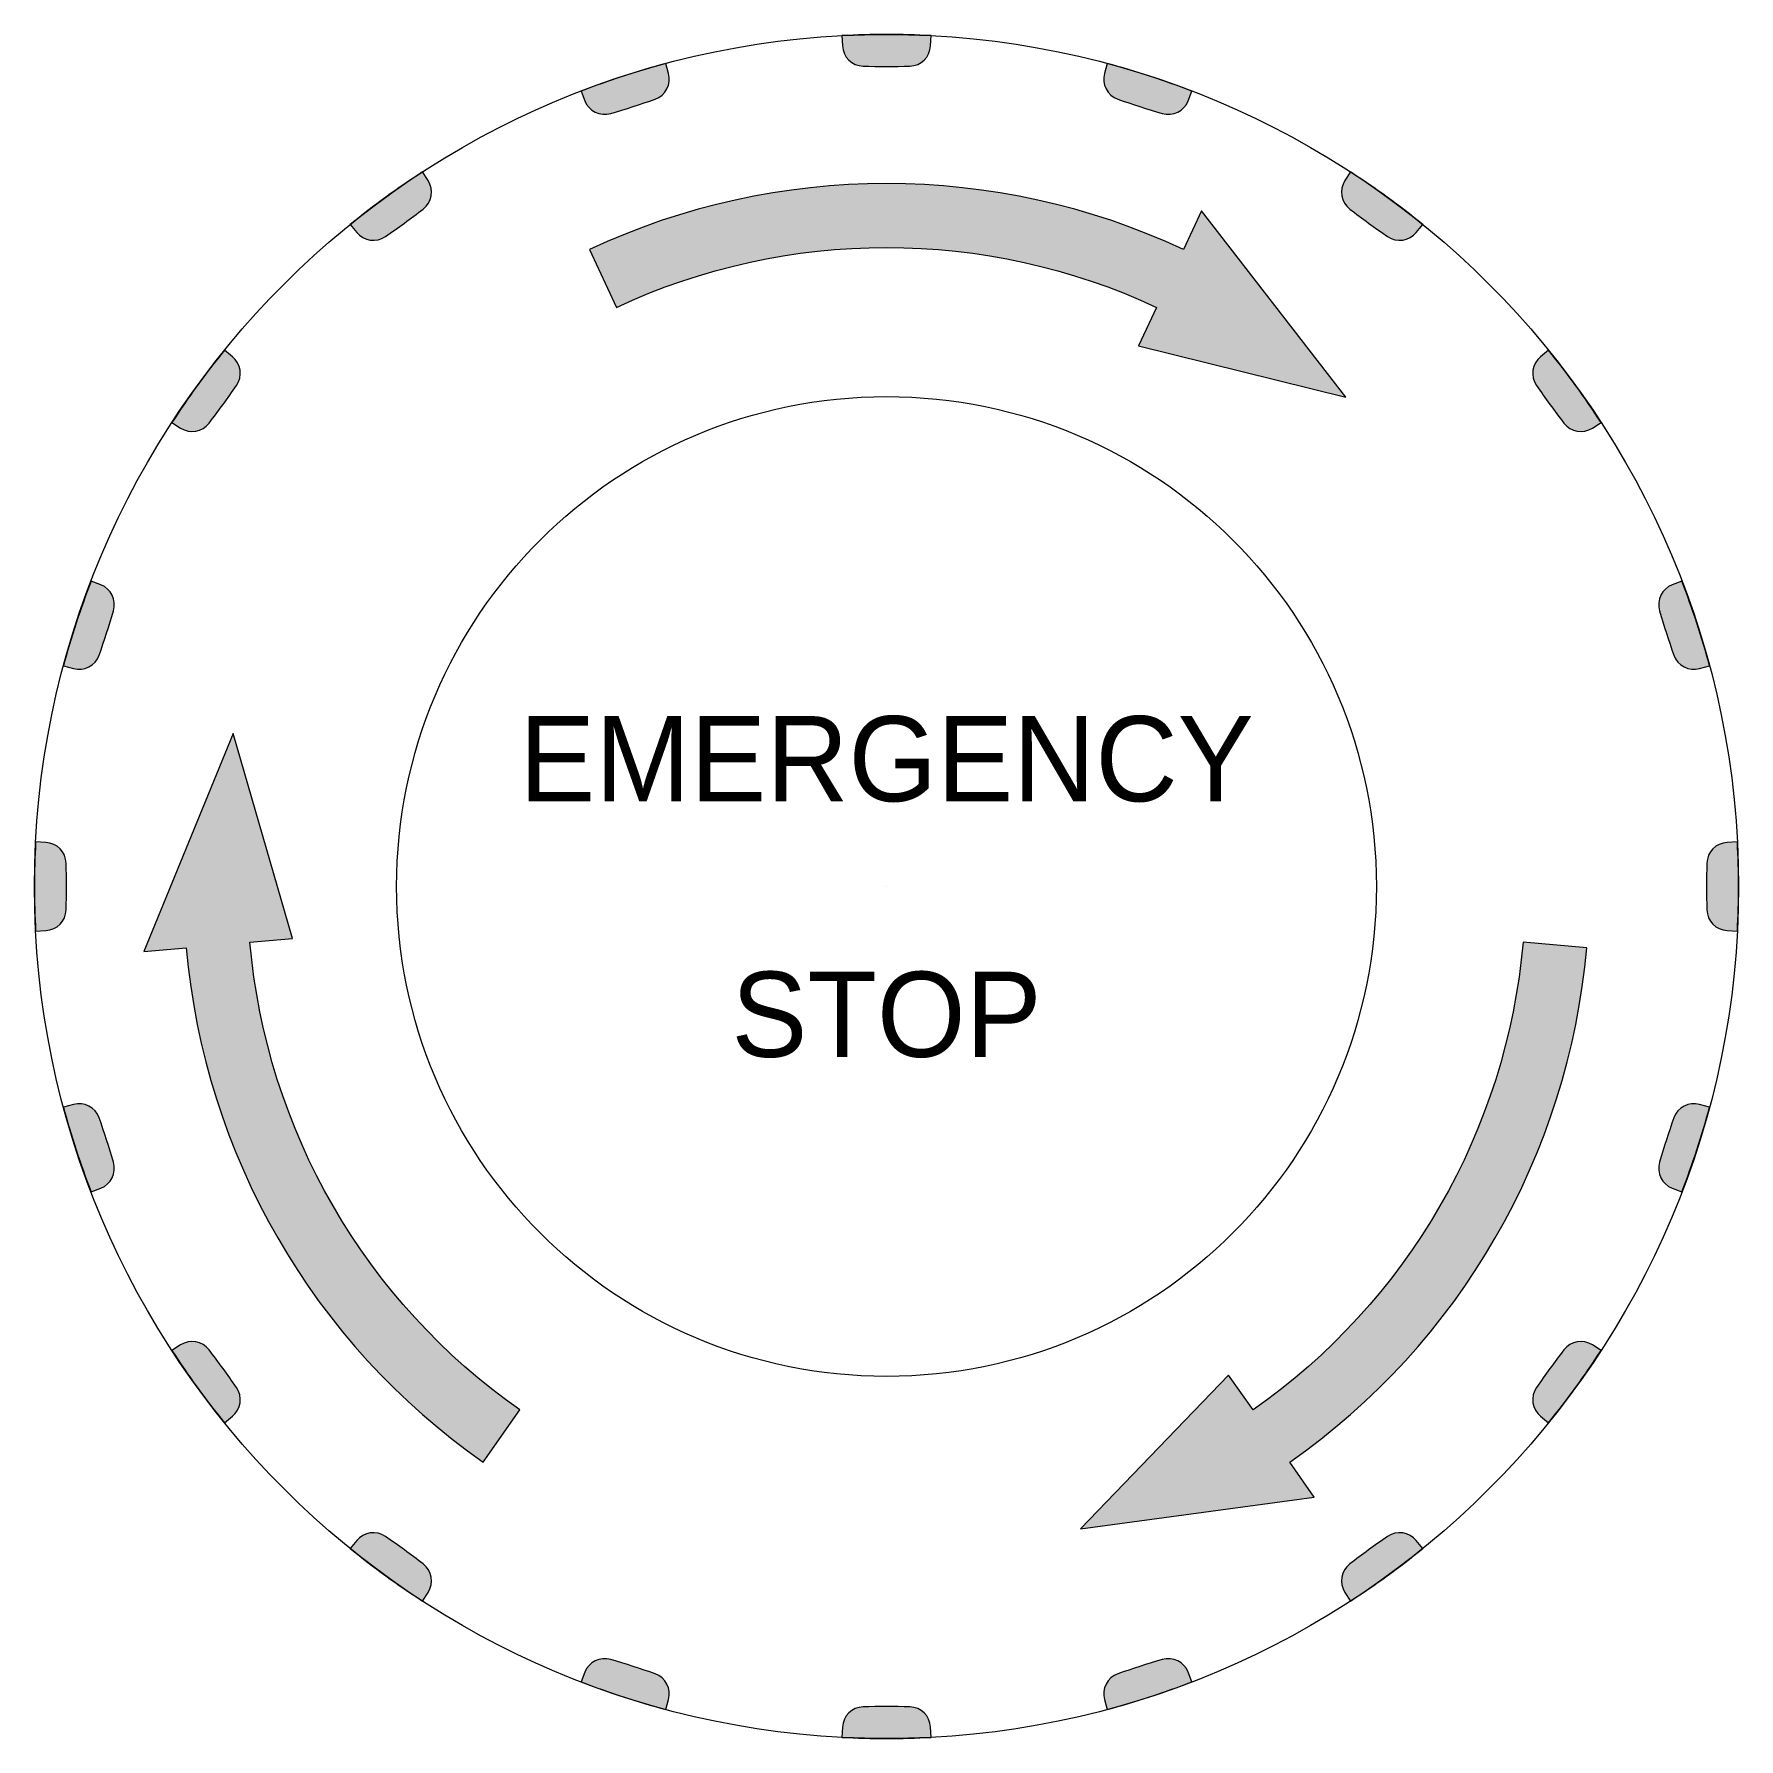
# Model space of a CAD drawing. Header units: millimetres. Extents: x 0 to 40, y 0 to 40.
import ezdxf
from ezdxf.enums import TextEntityAlignment as Align

# ---------------------------------------------------------------- set-up
doc = ezdxf.new("R2010")
doc.units = ezdxf.units.MM

# ---------------------------------------------------------------- blocks, each defined once
blk = doc.blocks.new('*U151')
at = {"linetype": 'ByBlock', "lineweight": 18}
for points in [[(-1.047, 19.973), (-1.034, 19.731, 0.391326), (-0.548, 19.257, 0.013206), (0.548, 19.257, 0.391326), (1.034, 19.731), (1.047, 19.973, 0.026186)], [(-7.167, 18.672), (-7.081, 18.446, 0.391326), (-6.472, 18.145, 0.013206), (-5.43, 18.484, 0.391326), (-5.114, 19.085), (-5.176, 19.319, 0.026186)], [(5.176, 19.319), (5.114, 19.085, 0.391326), (5.43, 18.484, 0.013206), (6.472, 18.145, 0.391326), (7.081, 18.446), (7.167, 18.672, 0.026186)], [(-12.586, 15.543), (-12.434, 15.355, 0.391326), (-11.762, 15.257, 0.013206), (-10.876, 15.902, 0.391326), (-10.761, 16.57), (-10.893, 16.773, 0.026186)], [(6.339, 13.595), (5.917, 12.688), (10.779, 11.483), (7.396, 15.86), (6.973, 14.954, 0.221695), (-6.973, 14.954), (-6.339, 13.595, -0.221695)], [(10.893, 16.773), (10.761, 16.57, 0.391326), (10.876, 15.902, 0.013206), (11.762, 15.257, 0.391326), (12.434, 15.355), (12.586, 15.543, 0.026186)], [(-16.773, 10.893), (-16.57, 10.761, 0.391326), (-15.902, 10.876, 0.013206), (-15.257, 11.762, 0.391326), (-15.355, 12.434), (-15.543, 12.586, 0.026186)], [(15.543, 12.586), (15.355, 12.434, 0.391326), (15.257, 11.762, 0.013206), (15.902, 10.876, 0.391326), (16.57, 10.761), (16.773, 10.893, 0.026186)], [(-19.319, 5.176), (-19.085, 5.114, 0.391326), (-18.484, 5.43, 0.013206), (-18.145, 6.472, 0.391326), (-18.446, 7.081), (-18.672, 7.167, 0.026186)], [(18.672, 7.167), (18.446, 7.081, 0.391326), (18.145, 6.472, 0.013206), (18.484, 5.43, 0.391326), (19.085, 5.114), (19.319, 5.176, 0.026186)], [(-14.943, -1.307), (-13.947, -1.22), (-15.335, 3.594), (-17.433, -1.525), (-16.437, -1.438, 0.221695), (-9.464, -13.516), (-8.604, -12.287, -0.221695)], [(-19.973, -1.047), (-19.731, -1.034, 0.391326), (-19.257, -0.548, 0.013206), (-19.257, 0.548, 0.391326), (-19.731, 1.034), (-19.973, 1.047, 0.026186)], [(19.973, 1.047), (19.731, 1.034, 0.391326), (19.257, 0.548, 0.013206), (19.257, -0.548, 0.391326), (19.731, -1.034), (19.973, -1.047, 0.026186)], [(8.604, -12.287), (8.03, -11.468), (4.555, -15.077), (10.038, -14.335), (9.464, -13.516, 0.221695), (16.437, -1.438), (14.943, -1.307, -0.221695)], [(-18.672, -7.167), (-18.446, -7.081, 0.391326), (-18.145, -6.472, 0.013206), (-18.484, -5.43, 0.391326), (-19.085, -5.114), (-19.319, -5.176, 0.026186)], [(19.319, -5.176), (19.085, -5.114, 0.391326), (18.484, -5.43, 0.013206), (18.145, -6.472, 0.391326), (18.446, -7.081), (18.672, -7.167, 0.026186)], [(-15.543, -12.586), (-15.355, -12.434, 0.391326), (-15.257, -11.762, 0.013206), (-15.902, -10.876, 0.391326), (-16.57, -10.761), (-16.773, -10.893, 0.026186)], [(16.773, -10.893), (16.57, -10.761, 0.391326), (15.902, -10.876, 0.013206), (15.257, -11.762, 0.391326), (15.355, -12.434), (15.543, -12.586, 0.026186)], [(-10.893, -16.773), (-10.761, -16.57, 0.391326), (-10.876, -15.902, 0.013206), (-11.762, -15.257, 0.391326), (-12.434, -15.355), (-12.586, -15.543, 0.026186)], [(12.586, -15.543), (12.434, -15.355, 0.391326), (11.762, -15.257, 0.013206), (10.876, -15.902, 0.391326), (10.761, -16.57), (10.893, -16.773, 0.026186)], [(-5.176, -19.319), (-5.114, -19.085, 0.391326), (-5.43, -18.484, 0.013206), (-6.472, -18.145, 0.391326), (-7.081, -18.446), (-7.167, -18.672, 0.026186)], [(7.167, -18.672), (7.081, -18.446, 0.391326), (6.472, -18.145, 0.013206), (5.43, -18.484, 0.391326), (5.114, -19.085), (5.176, -19.319, 0.026186)], [(1.047, -19.973), (1.034, -19.731, 0.391326), (0.548, -19.257, 0.013206), (-0.548, -19.257, 0.391326), (-1.034, -19.731), (-1.047, -19.973, 0.026186)]]:
    blk.add_hatch(color=1, dxfattribs=at).paths.add_polyline_path(points)
at = {"color": 1, "linetype": 'ByBlock', "lineweight": 18}
for points in [[(-0.548, 19.257, 0.013206), (0.548, 19.257, 0.391326), (1.034, 19.731), (1.047, 19.973, 0.026186), (-1.047, 19.973), (-1.034, 19.731, 0.391326)], [(-6.472, 18.145, 0.013206), (-5.43, 18.484, 0.391326), (-5.114, 19.085), (-5.176, 19.319, 0.026186), (-7.167, 18.672), (-7.081, 18.446, 0.391326)], [(5.43, 18.484, 0.013206), (6.472, 18.145, 0.391326), (7.081, 18.446), (7.167, 18.672, 0.026186), (5.176, 19.319), (5.114, 19.085, 0.391326)], [(-11.762, 15.257, 0.013206), (-10.876, 15.902, 0.391326), (-10.761, 16.57), (-10.893, 16.773, 0.026186), (-12.586, 15.543), (-12.434, 15.355, 0.391326)], [(7.396, 15.86), (6.973, 14.954, 0.221695), (-6.973, 14.954), (-6.339, 13.595, -0.221695), (6.339, 13.595), (5.917, 12.688), (10.779, 11.483)], [(10.876, 15.902, 0.013206), (11.762, 15.257, 0.391326), (12.434, 15.355), (12.586, 15.543, 0.026186), (10.893, 16.773), (10.761, 16.57, 0.391326)], [(-15.902, 10.876, 0.013206), (-15.257, 11.762, 0.391326), (-15.355, 12.434), (-15.543, 12.586, 0.026186), (-16.773, 10.893), (-16.57, 10.761, 0.391326)], [(15.257, 11.762, 0.013206), (15.902, 10.876, 0.391326), (16.57, 10.761), (16.773, 10.893, 0.026186), (15.543, 12.586), (15.355, 12.434, 0.391326)], [(-18.484, 5.43, 0.013206), (-18.145, 6.472, 0.391326), (-18.446, 7.081), (-18.672, 7.167, 0.026186), (-19.319, 5.176), (-19.085, 5.114, 0.391326)], [(18.145, 6.472, 0.013206), (18.484, 5.43, 0.391326), (19.085, 5.114), (19.319, 5.176, 0.026186), (18.672, 7.167), (18.446, 7.081, 0.391326)], [(-17.433, -1.525), (-16.437, -1.438, 0.221695), (-9.464, -13.516), (-8.604, -12.287, -0.221695), (-14.943, -1.307), (-13.947, -1.22), (-15.335, 3.594)], [(-19.257, -0.548, 0.013206), (-19.257, 0.548, 0.391326), (-19.731, 1.034), (-19.973, 1.047, 0.026186), (-19.973, -1.047), (-19.731, -1.034, 0.391326)], [(19.257, 0.548, 0.013206), (19.257, -0.548, 0.391326), (19.731, -1.034), (19.973, -1.047, 0.026186), (19.973, 1.047), (19.731, 1.034, 0.391326)], [(10.038, -14.335), (9.464, -13.516, 0.221695), (16.437, -1.438), (14.943, -1.307, -0.221695), (8.604, -12.287), (8.03, -11.468), (4.555, -15.077)], [(-18.145, -6.472, 0.013206), (-18.484, -5.43, 0.391326), (-19.085, -5.114), (-19.319, -5.176, 0.026186), (-18.672, -7.167), (-18.446, -7.081, 0.391326)], [(18.484, -5.43, 0.013206), (18.145, -6.472, 0.391326), (18.446, -7.081), (18.672, -7.167, 0.026186), (19.319, -5.176), (19.085, -5.114, 0.391326)], [(-15.257, -11.762, 0.013206), (-15.902, -10.876, 0.391326), (-16.57, -10.761), (-16.773, -10.893, 0.026186), (-15.543, -12.586), (-15.355, -12.434, 0.391326)], [(15.902, -10.876, 0.013206), (15.257, -11.762, 0.391326), (15.355, -12.434), (15.543, -12.586, 0.026186), (16.773, -10.893), (16.57, -10.761, 0.391326)], [(-10.876, -15.902, 0.013206), (-11.762, -15.257, 0.391326), (-12.434, -15.355), (-12.586, -15.543, 0.026186), (-10.893, -16.773), (-10.761, -16.57, 0.391326)], [(11.762, -15.257, 0.013206), (10.876, -15.902, 0.391326), (10.761, -16.57), (10.893, -16.773, 0.026186), (12.586, -15.543), (12.434, -15.355, 0.391326)], [(-5.43, -18.484, 0.013206), (-6.472, -18.145, 0.391326), (-7.081, -18.446), (-7.167, -18.672, 0.026186), (-5.176, -19.319), (-5.114, -19.085, 0.391326)], [(6.472, -18.145, 0.013206), (5.43, -18.484, 0.391326), (5.114, -19.085), (5.176, -19.319, 0.026186), (7.167, -18.672), (7.081, -18.446, 0.391326)], [(0.548, -19.257, 0.013206), (-0.548, -19.257, 0.391326), (-1.034, -19.731), (-1.047, -19.973, 0.026186), (1.047, -19.973), (1.034, -19.731, 0.391326)]]:
    blk.add_lwpolyline(points, format="xyb", close=True, dxfattribs=at)
blk.add_circle((0, 0), 20, dxfattribs=at)
at = {"color": 150, "linetype": 'ByBlock', "lineweight": 9}
blk.add_circle((0, 0), 11.5, dxfattribs=at)
at = {"layer": 'Defpoints', "color": 1, "linetype": 'ByBlock', "lineweight": 18}
blk.add_line((0, 0), (0, 0), dxfattribs=at)
at = {"color": 8, "linetype": 'ByBlock', "lineweight": -2}
for s, p in [('EMERGENCY', (0, 3)), ('STOP', (0, -3))]:
    blk.add_text(s, height=2, dxfattribs=at).set_placement(p, align=Align.MIDDLE_CENTER)

msp = doc.modelspace()

# ---------------------------------------------------------------- block references
at = {"color": 0, "linetype": 'ByBlock', "lineweight": -2}
msp.add_blockref('*U151', (20, 20), dxfattribs=at)

doc.saveas('drawing.dxf')
